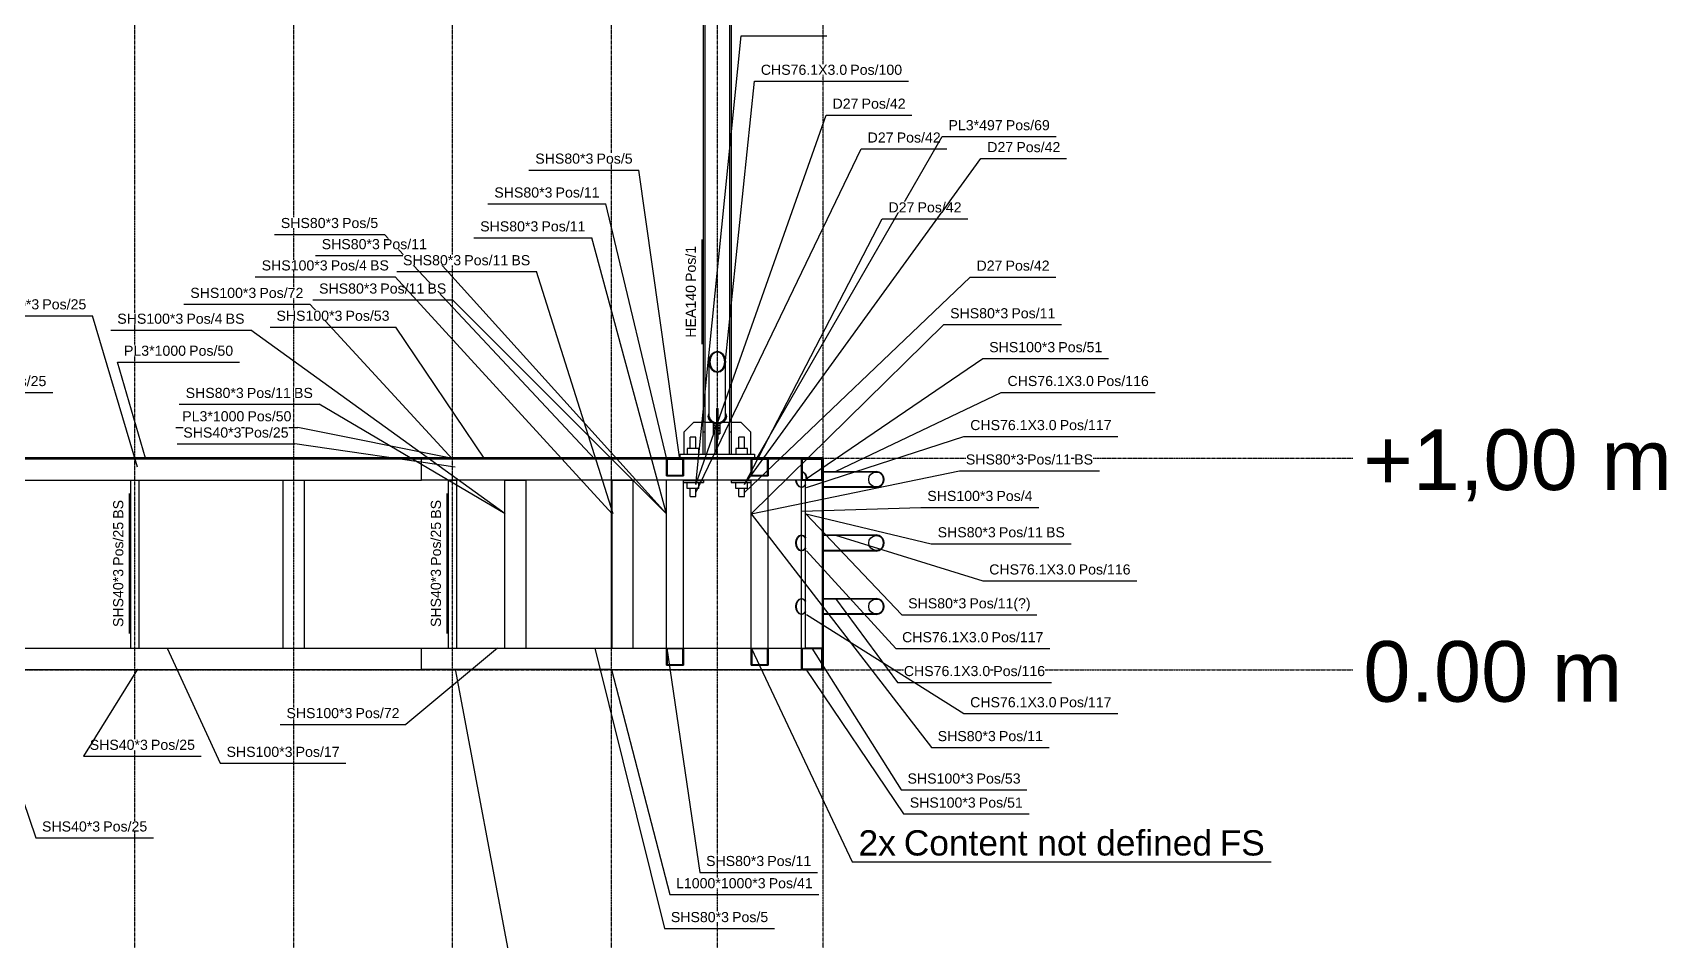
# Model space of a CAD drawing. Header units: millimetres. Extents: x -57554 to 16546, y 2142 to 98430.
# Drawn here: x -45402 to -37689, y 79597 to 83886 of the extents above; entities that cross this region are included whole.
import ezdxf

# ---------------------------------------------------------------- set-up
doc = ezdxf.new("R2010")
doc.units = ezdxf.units.MM
doc.linetypes.add('DXK_LINE_DOT3', pattern=[5.9187, 2.979, -0.9799, 0.9799, -0.9799])
doc.layers.add('S-Z2-A_TEXTUAL_ANNOTATION', color=7, linetype='Continuous')
doc.styles.add('Arial', font='ARIAL.TTF', dxfattribs={"height": 0.2})

msp = doc.modelspace()

# ---------------------------------------------------------------- linework, layer by layer
at = {"color": 1, "linetype": 'DXK_LINE_DOT3'}
for p, q in [((-44919.5, 75374.6), (-44919.5, 87874.6)), ((-44169.5, 75374.6), (-44169.5, 87874.6)), ((-43419.5, 75374.6), (-43419.5, 87874.6)), ((-42669.5, 75374.6), (-42669.5, 87874.6)), ((-42169.5, 75374.6), (-42169.5, 87874.6)), ((-41669.5, 75374.6), (-41669.5, 87874.6)), ((-52169.5, 81874.6), (-39169.5, 81874.6)), ((-52169.5, 80874.6), (-39169.5, 80874.6))]:
    msp.add_line(p, q, dxfattribs=at)
at = {"color": 2, "linetype": 'Continuous'}
for p, q in [((-42236, 85374.6), (-42236, 82044.6)), ((-42227.5, 82044.6), (-42227.5, 85374.6)), ((-42111.5, 85374.6), (-42111.5, 82044.6)), ((-42103, 82044.6), (-42103, 85374.6)), ((-42207.6, 82330.2), (-42204.7, 82349.5)), ((-42207.6, 82072.5), (-42207.6, 82330.2)), ((-42204.7, 82310.9), (-42207.6, 82330.2)), ((-42204.7, 82349.5), (-42196.4, 82365.9)), ((-42196.4, 82294.5), (-42204.7, 82310.9)), ((-42201.9, 82348), (-42204.6, 82330.2)), ((-42204.6, 82330.2), (-42201.9, 82312.4)), ((-42194.3, 82363.1), (-42201.9, 82348)), ((-42201.9, 82312.4), (-42194.3, 82297.3)), ((-42196.4, 82365.9), (-42184.1, 82376.8)), ((-42182.9, 82373.1), (-42194.3, 82363.1)), ((-42184.1, 82376.8), (-42169.5, 82380.7)), ((-42169.5, 82376.7), (-42182.9, 82373.1)), ((-42169.5, 82380.7), (-42155, 82376.8)), ((-42156.1, 82373.1), (-42169.5, 82376.7)), ((-42144.7, 82363.1), (-42156.1, 82373.1)), ((-42155, 82376.8), (-42142.6, 82365.9)), ((-42137.1, 82348), (-42144.7, 82363.1)), ((-42144.7, 82297.3), (-42137.1, 82312.4)), ((-42142.6, 82365.9), (-42134.4, 82349.5)), ((-42134.4, 82310.9), (-42142.6, 82294.5)), ((-42134.5, 82330.2), (-42137.1, 82348)), ((-42137.1, 82312.4), (-42134.5, 82330.2)), ((-42134.4, 82349.5), (-42131.5, 82330.2)), ((-42131.5, 82330.2), (-42134.4, 82310.9)), ((-42131.5, 82072.5), (-42131.5, 82330.2)), ((-42184.1, 82283.6), (-42196.4, 82294.5)), ((-42194.3, 82297.3), (-42182.9, 82287.2)), ((-42169.5, 82279.7), (-42184.1, 82283.6)), ((-42182.9, 82287.2), (-42169.5, 82283.7)), ((-42169.5, 82283.7), (-42156.1, 82287.2)), ((-42155, 82283.6), (-42169.5, 82279.7)), ((-42156.1, 82287.2), (-42144.7, 82297.3)), ((-42142.6, 82294.5), (-42155, 82283.6)), ((-42212.6, 82072.5), (-42209.3, 82084.9)), ((-42209.3, 82084.9), (-42207.6, 82086.9)), ((-42173.5, 82109.5), (-42173.5, 82028.1)), ((-42173.5, 82109.5), (-42165.5, 82109.5)), ((-42173.5, 82102.4), (-42165.5, 82102.4)), ((-42165.5, 81965.7), (-42165.5, 82109.5)), ((-42131.5, 82086.9), (-42129.7, 82084.9)), ((-42129.7, 82084.9), (-42126.5, 82072.5)), ((-42326, 81999.6), (-42281, 82044.6)), ((-42326, 81894.6), (-42326, 81999.6)), ((-42281, 82044.6), (-42236.8, 82044.6)), ((-42226.8, 82044.6), (-42236.8, 82044.6)), ((-42236.8, 81894.6), (-42236.8, 82044.6)), ((-42236.8, 81999.6), (-42226.8, 81999.6)), ((-42226.8, 82044.6), (-42194, 82044.6)), ((-42226.8, 81894.6), (-42226.8, 82044.6)), ((-42209.3, 82060.1), (-42212.6, 82072.5)), ((-42212.6, 82070.5), (-42212.6, 82072.5)), ((-42212.6, 82070.5), (-42209.3, 82058.1)), ((-42200, 82049.5), (-42209.3, 82060.1)), ((-42209.3, 82058.1), (-42200, 82047.6)), ((-42207.6, 82072.5), (-42204.7, 82061.5)), ((-42204.7, 82061.5), (-42196.4, 82052.2)), ((-42186, 82042.5), (-42200, 82049.5)), ((-42200, 82047.6), (-42186, 82040.5)), ((-42196.4, 82052.2), (-42184.1, 82046)), ((-42173.5, 82040.6), (-42186, 82042.5)), ((-42186, 82040.5), (-42173.5, 82038.7)), ((-42184.1, 82046), (-42173.5, 82044.4)), ((-42181.5, 82039.9), (-42181.5, 81894.6)), ((-42181.5, 82028.1), (-42173.5, 82028.1)), ((-42173.5, 82028.1), (-42173.5, 81894.6)), ((-42165.5, 82044.4), (-42155, 82046)), ((-42153, 82042.5), (-42165.5, 82040.6)), ((-42165.5, 82038.7), (-42153, 82040.5)), ((-42155, 82046), (-42142.6, 82052.2)), ((-42139.1, 82049.5), (-42153, 82042.5)), ((-42153, 82040.5), (-42139.1, 82047.6)), ((-42145.1, 82044.6), (-42112.3, 82044.6)), ((-42142.6, 82052.2), (-42134.4, 82061.5)), ((-42129.7, 82060.1), (-42139.1, 82049.5)), ((-42139.1, 82047.6), (-42129.7, 82058.1)), ((-42134.4, 82061.5), (-42131.5, 82072.5)), ((-42126.5, 82072.5), (-42129.7, 82060.1)), ((-42129.7, 82058.1), (-42126.5, 82070.5)), ((-42126.5, 82070.5), (-42126.5, 82072.5)), ((-42102.3, 82044.6), (-42112.3, 82044.6)), ((-42112.3, 81894.6), (-42112.3, 82044.6)), ((-42112.3, 81999.6), (-42102.3, 81999.6)), ((-42102.3, 82044.6), (-42058, 82044.6)), ((-42102.3, 81894.6), (-42102.3, 82044.6)), ((-42058, 82044.6), (-42013, 81999.6)), ((-42013, 81999.6), (-42013, 81894.6)), ((-42257.5, 81921.6), (-42311.5, 81921.6)), ((-42311.5, 81921.6), (-42311.5, 81894.6)), ((-42271.5, 81974.6), (-42297.5, 81974.6)), ((-42297.5, 81921.6), (-42297.5, 81974.6)), ((-42271.5, 81921.6), (-42271.5, 81974.6)), ((-42257.5, 81894.6), (-42257.5, 81921.6)), ((-42173.5, 81965.7), (-42165.5, 81965.7)), ((-42027.5, 81921.6), (-42081.5, 81921.6)), ((-42081.5, 81921.6), (-42081.5, 81894.6)), ((-42041.5, 81974.6), (-42067.5, 81974.6)), ((-42067.5, 81921.6), (-42067.5, 81974.6)), ((-42041.5, 81921.6), (-42041.5, 81974.6)), ((-42027.5, 81894.6), (-42027.5, 81921.6)), ((-48929.5, 81871.6), (-43566.5, 81871.6)), ((-45169.5, 81876.1), (-46669.5, 81876.1)), ((-45169.5, 81873.1), (-46669.5, 81873.1)), ((-45169.5, 81876.1), (-45169.5, 81873.1)), ((-43669.5, 81876.1), (-45169.5, 81876.1)), ((-45169.5, 81876.1), (-45169.5, 81873.1)), ((-43669.5, 81873.1), (-45169.5, 81873.1)), ((-43669.5, 81876.1), (-43669.5, 81873.1)), ((-42169.5, 81876.1), (-43669.5, 81876.1)), ((-43669.5, 81876.1), (-43669.5, 81873.1)), ((-42169.5, 81873.1), (-43669.5, 81873.1)), ((-43566.5, 81771.6), (-43566.5, 81871.6)), ((-43566.5, 81871.6), (-42409.5, 81871.6)), ((-43566.5, 81771.6), (-43566.5, 81871.6)), ((-42669.5, 81871.6), (-42669.5, 81873.1)), ((-42409.5, 81791.6), (-42409.5, 81871.6)), ((-42409.5, 81871.6), (-42329.5, 81871.6)), ((-42332.5, 81868.6), (-42406.5, 81868.6)), ((-42406.5, 81868.6), (-42406.5, 81794.6)), ((-42344.5, 81876.1), (-42344.5, 81894.6)), ((-42344.5, 81894.6), (-41994.5, 81894.6)), ((-42332.5, 81794.6), (-42332.5, 81868.6)), ((-42329.5, 81871.6), (-42329.5, 81791.6)), ((-42329.5, 81871.6), (-42009.5, 81871.6)), ((-42297.5, 81871.6), (-42297.5, 81873.1)), ((-42271.5, 81871.6), (-42271.5, 81873.1)), ((-42169.5, 81876.1), (-42169.5, 81873.1)), ((-41672.5, 81876.1), (-42169.5, 81876.1)), ((-42169.5, 81876.1), (-42169.5, 81873.1)), ((-41672.5, 81873.1), (-42169.5, 81873.1)), ((-42067.5, 81871.6), (-42067.5, 81873.1)), ((-42041.5, 81871.6), (-42041.5, 81873.1)), ((-42009.5, 81791.6), (-42009.5, 81871.6)), ((-42009.5, 81871.6), (-41929.5, 81871.6)), ((-41932.5, 81868.6), (-42006.5, 81868.6)), ((-42006.5, 81868.6), (-42006.5, 81794.6)), ((-41994.5, 81894.6), (-41994.5, 81876.1)), ((-41932.5, 81794.6), (-41932.5, 81868.6)), ((-41929.5, 81871.6), (-41929.5, 81791.6)), ((-41929.5, 81871.6), (-41772.5, 81871.6)), ((-41772.5, 81771.6), (-41772.5, 81871.6)), ((-41772.5, 81771.6), (-41772.5, 81871.6)), ((-41772.5, 81871.6), (-41672.5, 81871.6)), ((-41675.5, 81868.6), (-41769.5, 81868.6)), ((-41769.5, 81868.6), (-41769.5, 81774.6)), ((-41675.5, 81774.6), (-41675.5, 81868.6)), ((-41672.5, 81876.1), (-41672.5, 81873.1)), ((-41672.5, 80877.6), (-41672.5, 81874.6)), ((-41672.5, 81874.6), (-41669.5, 81874.6)), ((-41669.5, 81874.6), (-41669.5, 80874.6)), ((-49566.5, 81771.6), (-43566.5, 81771.6)), ((-44939.5, 80977.6), (-44939.5, 81771.6)), ((-44939.5, 81771.6), (-44899.5, 81771.6)), ((-44899.5, 80977.6), (-44899.5, 81771.6)), ((-44219.5, 80977.6), (-44219.5, 81771.6)), ((-44219.5, 81771.6), (-44119.5, 81771.6)), ((-44119.5, 80977.6), (-44119.5, 81771.6)), ((-41772.5, 81771.6), (-43566.5, 81771.6)), ((-43439.5, 80977.6), (-43439.5, 81771.6)), ((-43439.5, 81771.6), (-43399.5, 81771.6)), ((-43399.5, 80977.6), (-43399.5, 81771.6)), ((-43172.5, 80977.6), (-43172.5, 81771.6)), ((-43172.5, 81771.6), (-43072.5, 81771.6)), ((-43072.5, 80977.6), (-43072.5, 81771.6)), ((-42669.5, 80977.6), (-42669.5, 81771.6)), ((-42666.5, 80977.6), (-42666.5, 81771.6)), ((-42666.5, 81771.6), (-42566.5, 81771.6)), ((-42566.5, 80977.6), (-42566.5, 81771.6)), ((-42409.5, 81791.6), (-42329.5, 81791.6)), ((-42409.5, 80977.6), (-42409.5, 81771.6)), ((-42406.5, 81794.6), (-42332.5, 81794.6)), ((-42329.5, 80977.6), (-42329.5, 81771.6)), ((-42329.5, 81769.6), (-42234.5, 81769.6)), ((-42298, 81769.6), (-42298, 81771.6)), ((-42271, 81769.6), (-42271, 81771.6)), ((-42234.5, 81769.6), (-42234.5, 81759.6)), ((-42104.5, 81769.6), (-42104.5, 81759.6)), ((-42104.5, 81769.6), (-42009.5, 81769.6)), ((-42068, 81769.6), (-42068, 81771.6)), ((-42041, 81769.6), (-42041, 81771.6)), ((-42009.5, 81791.6), (-41929.5, 81791.6)), ((-42009.5, 80977.6), (-42009.5, 81771.6)), ((-42006.5, 81794.6), (-41932.5, 81794.6)), ((-41929.5, 80977.6), (-41929.5, 81771.6)), ((-41797.3, 81760), (-41798.9, 81771.6)), ((-41796.8, 81771.6), (-41795.3, 81761.1)), ((-41772.5, 80977.6), (-41772.5, 81771.6)), ((-41772.5, 81771.6), (-41672.5, 81771.6)), ((-41769.5, 81811.8), (-41762.3, 81809.7)), ((-41763.1, 81806.9), (-41769.5, 81808.8)), ((-41769.5, 81774.6), (-41675.5, 81774.6)), ((-41755.1, 81799.3), (-41763.1, 81806.9)), ((-41762.3, 81809.7), (-41753.6, 81801.5)), ((-41749.7, 81788), (-41755.1, 81799.3)), ((-41753.6, 81801.5), (-41747.8, 81789.1)), ((-41752.5, 80977.6), (-41752.5, 81771.6)), ((-41752.5, 81771.6), (-41672.5, 81771.6)), ((-41747.8, 81774.6), (-41749.7, 81788)), ((-41747.8, 81789.1), (-41745.7, 81774.6)), ((-41669.5, 81809.6), (-41669.5, 81812.6)), ((-41669.5, 81812.6), (-41419.5, 81812.6)), ((-41419.5, 81809.6), (-41669.5, 81809.6)), ((-41454.6, 81774.6), (-41451.9, 81788)), ((-41451.9, 81761.1), (-41454.6, 81774.6)), ((-41451.9, 81788), (-41444.3, 81799.3)), ((-41444.3, 81799.3), (-41432.9, 81806.9)), ((-41432.9, 81806.9), (-41419.5, 81809.6)), ((-41405, 81809.7), (-41419.5, 81812.6)), ((-41419.5, 81809.6), (-41406.1, 81806.9)), ((-42329.5, 81759.6), (-42234.5, 81759.6)), ((-42311.5, 81732.6), (-42311.5, 81759.6)), ((-42257.5, 81732.6), (-42311.5, 81732.6)), ((-42298, 81694.6), (-42298, 81732.6)), ((-42298, 81694.6), (-42271, 81694.6)), ((-42271, 81694.6), (-42271, 81732.6)), ((-42257.5, 81732.6), (-42257.5, 81759.6)), ((-42104.5, 81759.6), (-42009.5, 81759.6)), ((-42081.5, 81732.6), (-42081.5, 81759.6)), ((-42027.5, 81732.6), (-42081.5, 81732.6)), ((-42068, 81694.6), (-42068, 81732.6)), ((-42068, 81694.6), (-42041, 81694.6)), ((-42041, 81694.6), (-42041, 81732.6)), ((-42027.5, 81732.6), (-42027.5, 81759.6)), ((-41791.5, 81747.6), (-41797.3, 81760)), ((-41795.3, 81761.1), (-41790, 81749.8)), ((-41782.8, 81739.4), (-41791.5, 81747.6)), ((-41790, 81749.8), (-41782, 81742.2)), ((-41772.5, 81736.5), (-41782.8, 81739.4)), ((-41782, 81742.2), (-41772.5, 81739.5)), ((-41769.5, 81740.3), (-41763.1, 81742.2)), ((-41762.3, 81739.4), (-41769.5, 81737.3)), ((-41763.1, 81742.2), (-41755.1, 81749.8)), ((-41753.6, 81747.6), (-41762.3, 81739.4)), ((-41755.1, 81749.8), (-41752.5, 81755.2)), ((-41752.5, 81749.9), (-41753.6, 81747.6)), ((-41419.5, 81739.5), (-41669.5, 81739.5)), ((-41669.5, 81736.5), (-41669.5, 81739.5)), ((-41419.5, 81736.5), (-41669.5, 81736.5)), ((-41444.3, 81749.8), (-41451.9, 81761.1)), ((-41432.9, 81742.2), (-41444.3, 81749.8)), ((-41419.5, 81739.5), (-41432.9, 81742.2)), ((-41406.1, 81742.2), (-41419.5, 81739.5)), ((-41419.5, 81736.5), (-41405, 81739.4)), ((-41799.3, 81474.6), (-41797.3, 81489.1)), ((-41797.3, 81460), (-41799.3, 81474.6)), ((-41797.3, 81489.1), (-41791.5, 81501.5)), ((-41791.5, 81447.6), (-41797.3, 81460)), ((-41795.3, 81488), (-41797.2, 81474.6)), ((-41797.2, 81474.6), (-41795.3, 81461.1)), ((-41790, 81499.3), (-41795.3, 81488)), ((-41795.3, 81461.1), (-41790, 81449.8)), ((-41791.5, 81501.5), (-41782.8, 81509.7)), ((-41782, 81506.9), (-41790, 81499.3)), ((-41782.8, 81509.7), (-41772.5, 81512.6)), ((-41772.5, 81509.6), (-41782, 81506.9)), ((-41769.5, 81511.8), (-41762.3, 81509.7)), ((-41763.1, 81506.9), (-41769.5, 81508.8)), ((-41755.1, 81499.3), (-41763.1, 81506.9)), ((-41762.3, 81509.7), (-41753.6, 81501.5)), ((-41752.5, 81493.9), (-41755.1, 81499.3)), ((-41753.6, 81501.5), (-41752.5, 81499.2)), ((-41669.5, 81509.6), (-41669.5, 81512.6)), ((-41669.5, 81512.6), (-41419.5, 81512.6)), ((-41419.5, 81509.6), (-41669.5, 81509.6)), ((-41454.6, 81474.6), (-41451.9, 81488)), ((-41451.9, 81461.1), (-41454.6, 81474.6)), ((-41451.9, 81488), (-41444.3, 81499.3)), ((-41444.3, 81449.8), (-41451.9, 81461.1)), ((-41444.3, 81499.3), (-41432.9, 81506.9)), ((-41432.9, 81506.9), (-41419.5, 81509.6)), ((-41405, 81509.7), (-41419.5, 81512.6)), ((-41419.5, 81509.6), (-41406.1, 81506.9)), ((-41782.8, 81439.4), (-41791.5, 81447.6)), ((-41790, 81449.8), (-41782, 81442.2)), ((-41772.5, 81436.5), (-41782.8, 81439.4)), ((-41782, 81442.2), (-41772.5, 81439.5)), ((-41769.5, 81440.3), (-41763.1, 81442.2)), ((-41762.3, 81439.4), (-41769.5, 81437.3)), ((-41763.1, 81442.2), (-41755.1, 81449.8)), ((-41753.6, 81447.6), (-41762.3, 81439.4)), ((-41755.1, 81449.8), (-41752.5, 81455.2)), ((-41752.5, 81449.9), (-41753.6, 81447.6)), ((-41419.5, 81439.5), (-41669.5, 81439.5)), ((-41669.5, 81436.5), (-41669.5, 81439.5)), ((-41419.5, 81436.5), (-41669.5, 81436.5)), ((-41432.9, 81442.2), (-41444.3, 81449.8)), ((-41419.5, 81439.5), (-41432.9, 81442.2)), ((-41406.1, 81442.2), (-41419.5, 81439.5)), ((-41419.5, 81436.5), (-41405, 81439.4)), ((-41799.3, 81174.6), (-41797.3, 81189.1)), ((-41797.3, 81160), (-41799.3, 81174.6)), ((-41797.3, 81189.1), (-41791.5, 81201.5)), ((-41791.5, 81147.6), (-41797.3, 81160)), ((-41795.3, 81188), (-41797.2, 81174.6)), ((-41797.2, 81174.6), (-41795.3, 81161.1)), ((-41790, 81199.3), (-41795.3, 81188)), ((-41795.3, 81161.1), (-41790, 81149.8)), ((-41791.5, 81201.5), (-41782.8, 81209.7)), ((-41782.8, 81139.4), (-41791.5, 81147.6)), ((-41782, 81206.9), (-41790, 81199.3)), ((-41790, 81149.8), (-41782, 81142.2)), ((-41782.8, 81209.7), (-41772.5, 81212.6)), ((-41772.5, 81209.6), (-41782, 81206.9)), ((-41769.5, 81211.8), (-41762.3, 81209.7)), ((-41763.1, 81206.9), (-41769.5, 81208.8)), ((-41755.1, 81199.3), (-41763.1, 81206.9)), ((-41763.1, 81142.2), (-41755.1, 81149.8)), ((-41762.3, 81209.7), (-41753.6, 81201.5)), ((-41753.6, 81147.6), (-41762.3, 81139.4)), ((-41752.5, 81193.9), (-41755.1, 81199.3)), ((-41755.1, 81149.8), (-41752.5, 81155.2)), ((-41753.6, 81201.5), (-41752.5, 81199.2)), ((-41752.5, 81149.9), (-41753.6, 81147.6)), ((-41669.5, 81209.6), (-41669.5, 81212.6)), ((-41669.5, 81212.6), (-41419.5, 81212.6)), ((-41419.5, 81209.6), (-41669.5, 81209.6)), ((-41454.6, 81174.6), (-41451.9, 81188)), ((-41451.9, 81161.1), (-41454.6, 81174.6)), ((-41451.9, 81188), (-41444.3, 81199.3)), ((-41444.3, 81149.8), (-41451.9, 81161.1)), ((-41444.3, 81199.3), (-41432.9, 81206.9)), ((-41432.9, 81142.2), (-41444.3, 81149.8)), ((-41432.9, 81206.9), (-41419.5, 81209.6)), ((-41405, 81209.7), (-41419.5, 81212.6)), ((-41419.5, 81209.6), (-41406.1, 81206.9)), ((-41772.5, 81136.5), (-41782.8, 81139.4)), ((-41782, 81142.2), (-41772.5, 81139.5)), ((-41769.5, 81140.3), (-41763.1, 81142.2)), ((-41762.3, 81139.4), (-41769.5, 81137.3)), ((-41419.5, 81139.5), (-41669.5, 81139.5)), ((-41669.5, 81136.5), (-41669.5, 81139.5)), ((-41419.5, 81136.5), (-41669.5, 81136.5)), ((-41419.5, 81139.5), (-41432.9, 81142.2)), ((-41406.1, 81142.2), (-41419.5, 81139.5)), ((-41419.5, 81136.5), (-41405, 81139.4)), ((-48929.5, 80977.6), (-43566.5, 80977.6)), ((-44939.5, 80977.6), (-44899.5, 80977.6)), ((-44219.5, 80977.6), (-44119.5, 80977.6)), ((-43566.5, 80877.6), (-43566.5, 80977.6)), ((-43566.5, 80977.6), (-42409.5, 80977.6)), ((-43566.5, 80877.6), (-43566.5, 80977.6)), ((-43439.5, 80977.6), (-43399.5, 80977.6)), ((-43172.5, 80977.6), (-43072.5, 80977.6)), ((-42666.5, 80977.6), (-42566.5, 80977.6)), ((-42409.5, 80897.6), (-42409.5, 80977.6)), ((-42409.5, 80977.6), (-42329.5, 80977.6)), ((-42332.5, 80974.6), (-42406.5, 80974.6)), ((-42406.5, 80974.6), (-42406.5, 80900.6)), ((-42332.5, 80900.6), (-42332.5, 80974.6)), ((-42329.5, 80977.6), (-42329.5, 80897.6)), ((-42329.5, 80977.6), (-42009.5, 80977.6)), ((-42009.5, 80897.6), (-42009.5, 80977.6)), ((-42009.5, 80977.6), (-41929.5, 80977.6)), ((-41932.5, 80974.6), (-42006.5, 80974.6)), ((-42006.5, 80974.6), (-42006.5, 80900.6)), ((-41932.5, 80900.6), (-41932.5, 80974.6)), ((-41929.5, 80977.6), (-41929.5, 80897.6)), ((-41929.5, 80977.6), (-41772.5, 80977.6)), ((-41772.5, 80877.6), (-41772.5, 80977.6)), ((-41772.5, 80877.6), (-41772.5, 80977.6)), ((-41772.5, 80977.6), (-41672.5, 80977.6)), ((-41675.5, 80974.6), (-41769.5, 80974.6)), ((-41769.5, 80974.6), (-41769.5, 80880.6)), ((-41672.5, 80977.6), (-41752.5, 80977.6)), ((-41675.5, 80880.6), (-41675.5, 80974.6)), ((-48669.5, 80877.6), (-43566.5, 80877.6)), ((-42669.5, 80877.6), (-43566.5, 80877.6)), ((-42669.5, 80874.6), (-42669.5, 80877.6)), ((-42669.5, 80877.6), (-41672.5, 80877.6)), ((-41669.5, 80874.6), (-42669.5, 80874.6)), ((-42409.5, 80897.6), (-42329.5, 80897.6)), ((-42406.5, 80900.6), (-42332.5, 80900.6)), ((-42009.5, 80897.6), (-41929.5, 80897.6)), ((-42006.5, 80900.6), (-41932.5, 80900.6)), ((-41769.5, 80880.6), (-41675.5, 80880.6))]:
    msp.add_line(p, q, dxfattribs=at)
at = {"color": 6, "linetype": 'Continuous'}
for p, q in [((-42189.5, 82042.3), (-42189.5, 82017.2)), ((-42189.5, 82041.2), (-42187.3, 82041.2)), ((-42189.5, 82031.6), (-42181.5, 82031.6)), ((-42189.5, 82019.6), (-42181.5, 82019.6)), ((-42189.5, 82017.2), (-42181.5, 82017.2)), ((-42189.5, 82014.9), (-42189.5, 81990.9)), ((-42189.5, 82014.9), (-42181.5, 82014.9)), ((-42189.5, 82005.3), (-42181.5, 82005.3)), ((-42165.5, 82031.6), (-42157.5, 82031.6)), ((-42165.5, 82019.6), (-42157.5, 82019.6)), ((-42165.5, 82017.2), (-42157.5, 82017.2)), ((-42165.5, 82014.9), (-42157.5, 82014.9)), ((-42165.5, 82005.3), (-42157.5, 82005.3)), ((-42157.5, 82039.9), (-42157.5, 82017.2)), ((-42157.5, 82014.9), (-42157.5, 81990.9)), ((-42189.5, 81993.3), (-42181.5, 81993.3)), ((-42189.5, 81990.9), (-42181.5, 81990.9)), ((-42165.5, 81993.3), (-42157.5, 81993.3)), ((-42165.5, 81990.9), (-42157.5, 81990.9))]:
    msp.add_line(p, q, dxfattribs=at)
at = {"color": 2, "linetype": 'Continuous'}
for centre, radius in [((-41419.5, 81774.6), 35), ((-41419.5, 81774.6), 38), ((-41419.5, 81474.6), 35), ((-41419.5, 81474.6), 38), ((-41419.5, 81174.6), 35), ((-41419.5, 81174.6), 38)]:
    msp.add_arc(centre, radius, 292.5, 67.5, dxfattribs=at)
at = {"layer": 'S-Z2-A_TEXTUAL_ANNOTATION'}
for p, q in [((-42271.5, 81750.8), (-42057.4, 83870.8)), ((-42057.4, 83870.8), (-41652.7, 83870.8)), ((-43407.8, 80878), (-43085.5, 79168.8))]:
    msp.add_line(p, q, dxfattribs=at)

# ---------------------------------------------------------------- texts
at = {"color": 5, "linetype": 'Continuous', "style": 'Arial'}
for s, p in [('+1,00 m', (-39119.5, 81724.6)), ('0.00 m', (-39119.5, 80724.6))]:
    msp.add_text(s, height=286.52, dxfattribs=at).set_placement(p)

# ---------------------------------------------------------------- wipeouts: each hides what was drawn before it
for points in [[(-41503.2, 83526.3), (-41503.2, 83576.3), (-41625.5, 83576.3), (-41625.5, 83526.3)], [(-41337.5, 83366.3), (-41337.5, 83416.3), (-41459.8, 83416.3), (-41459.8, 83366.3)], [(-42755, 83266.6), (-42755, 83316.6), (-43029.1, 83316.6), (-43029.1, 83266.6)], [(-42948.3, 83106.6), (-42948.3, 83156.6), (-43222.4, 83156.6), (-43222.4, 83106.6)], [(-45371.7, 82578.2), (-45371.7, 82628.2), (-45645.8, 82628.2), (-45645.8, 82578.2)], [(-44346.8, 82632.2), (-44346.8, 82682.2), (-44658, 82682.2), (-44658, 82632.2)], [(-40574.5, 82376), (-40574.5, 82426), (-40885.7, 82426), (-40885.7, 82376)], [(-45337.8, 82215.6), (-45337.8, 82265.6), (-45545.3, 82265.6), (-45545.3, 82215.6)], [(-40391.9, 82216), (-40391.9, 82266), (-40799.4, 82266), (-40799.4, 82216)], [(-44403.2, 82049.4), (-44403.2, 82099.4), (-44696, 82099.4), (-44696, 82049.4)], [(-40478.2, 81325.7), (-40478.2, 81375.7), (-40885.7, 81375.7), (-40885.7, 81325.7)], [(-40994.3, 81165.7), (-40994.3, 81215.7), (-41268.4, 81215.7), (-41268.4, 81165.7)], [(-40568.2, 80698.4), (-40568.2, 80748.4), (-40975.7, 80748.4), (-40975.7, 80698.4)], [(-40854.9, 80538.4), (-40854.9, 80588.4), (-41129, 80588.4), (-41129, 80538.4)], [(-40960.3, 80338), (-40960.3, 80388), (-41271.5, 80388), (-41271.5, 80338)], [(-45084, 80111.5), (-45084, 80161.5), (-45358.1, 80161.5), (-45358.1, 80111.5)], [(-41326.7, 79998.1), (-41326.7, 80123.1), (-41502.8, 80123.1), (-41502.8, 79998.1)]]:
    msp.add_wipeout(points).dxf.layer = 'S-Z2-A_TEXTUAL_ANNOTATION'

# ---------------------------------------------------------------- next in the draw order: linework, layer by layer
at = {"layer": 'S-Z2-A_TEXTUAL_ANNOTATION'}
for p, q in [((-42271.5, 81713.8), (-41489.8, 83336.3)), ((-45864.4, 82185.6), (-45307.8, 82185.6)), ((-41752, 81612.5), (-41298.4, 81135.7)), ((-41611.2, 81512.1), (-40915.7, 81295.7)), ((-42007.8, 80975.8), (-41532.8, 79968.1)), ((-41722.8, 80977.1), (-41301.5, 80308)), ((-45657.8, 80878), (-45388.1, 80081.5))]:
    msp.add_line(p, q, dxfattribs=at)

# ---------------------------------------------------------------- next in the draw order: texts
at = {"layer": 'S-Z2-A_TEXTUAL_ANNOTATION', "style": 'Arial'}
for s, height, p in [('Pos/25', 47.75, (-45545.3, 82215.6)), ('2x', 119.38, (-41502.8, 79998.1))]:
    msp.add_text(s, height=height, dxfattribs=at).set_placement(p)

# ---------------------------------------------------------------- next in the draw order: wipeouts: each hides what was drawn before it
for points in [[(-41556.8, 83686.3), (-41556.8, 83736.3), (-41964.3, 83736.3), (-41964.3, 83686.3)], [(-41280.7, 83526.3), (-41280.7, 83576.3), (-41488.2, 83576.3), (-41488.2, 83526.3)], [(-41115.1, 83366.3), (-41115.1, 83416.3), (-41322.5, 83416.3), (-41322.5, 83366.3)], [(-42569.6, 83266.6), (-42569.6, 83316.6), (-42740, 83316.6), (-42740, 83266.6)], [(-42725.8, 83106.6), (-42725.8, 83156.6), (-42933.3, 83156.6), (-42933.3, 83106.6)], [(-43956.4, 82962.4), (-43956.4, 83012.4), (-44230.6, 83012.4), (-44230.6, 82962.4)], [(-45149.2, 82578.2), (-45149.2, 82628.2), (-45356.7, 82628.2), (-45356.7, 82578.2)], [(-44124.3, 82632.2), (-44124.3, 82682.2), (-44331.8, 82682.2), (-44331.8, 82632.2)], [(-44678.4, 82359), (-44678.4, 82409), (-44971.1, 82409), (-44971.1, 82359)], [(-40352.1, 82376), (-40352.1, 82426), (-40559.5, 82426), (-40559.5, 82376)], [(-40132.4, 82216), (-40132.4, 82266), (-40376.9, 82266), (-40376.9, 82216)], [(-44180.8, 82049.4), (-44180.8, 82099.4), (-44388.2, 82099.4), (-44388.2, 82049.4)], [(-40721.9, 81845.4), (-40721.9, 81895.4), (-40996, 81895.4), (-40996, 81845.4)], [(-44974.5, 81351.7), (-45024.5, 81351.7), (-45024.5, 81077.6), (-44974.5, 81077.6)], [(-43474.5, 81351.7), (-43524.5, 81351.7), (-43524.5, 81077.6), (-43474.5, 81077.6)], [(-40218.7, 81325.7), (-40218.7, 81375.7), (-40463.2, 81375.7), (-40463.2, 81325.7)], [(-40690.3, 81165.7), (-40690.3, 81215.7), (-40979.3, 81215.7), (-40979.3, 81165.7)], [(-43892.9, 80647.1), (-43892.9, 80697.1), (-44204.1, 80697.1), (-44204.1, 80647.1)], [(-40308.7, 80698.4), (-40308.7, 80748.4), (-40553.2, 80748.4), (-40553.2, 80698.4)], [(-44858.7, 80497.3), (-44858.7, 80547.3), (-45132.8, 80547.3), (-45132.8, 80497.3)], [(-40632.4, 80538.4), (-40632.4, 80588.4), (-40839.9, 80588.4), (-40839.9, 80538.4)], [(-44175.6, 80464.1), (-44175.6, 80514.1), (-44486.8, 80514.1), (-44486.8, 80464.1)], [(-40737.8, 80338), (-40737.8, 80388), (-40945.3, 80388), (-40945.3, 80338)], [(-44861.5, 80111.5), (-44861.5, 80161.5), (-45069, 80161.5), (-45069, 80111.5)], [(-39835.1, 79998.1), (-39835.1, 80123.1), (-41289.2, 80123.1), (-41289.2, 79998.1)], [(-42114.9, 79683.4), (-42114.9, 79733.4), (-42389, 79733.4), (-42389, 79683.4)]]:
    msp.add_wipeout(points).dxf.layer = 'S-Z2-A_TEXTUAL_ANNOTATION'

# ---------------------------------------------------------------- next in the draw order: linework, layer by layer
at = {"layer": 'S-Z2-A_TEXTUAL_ANNOTATION'}
for p, q in [((-42132.6, 82321.1), (-41994.3, 83656.3)), ((-41655.5, 83496.3), (-41250.7, 83496.3)), ((-41489.8, 83336.3), (-41085.1, 83336.3)), ((-43059.1, 83236.6), (-42539.6, 83236.6)), ((-43252.4, 83076.6), (-42695.8, 83076.6)), ((-42407.4, 81871.1), (-42695.8, 83076.6)), ((-45675.8, 82548.2), (-45119.2, 82548.2)), ((-44907.8, 81832), (-45119.2, 82548.2)), ((-44688, 82602.2), (-44094.3, 82602.2)), ((-43419.3, 81871.1), (-44094.3, 82602.2)), ((-44869.2, 81875.2), (-45001.1, 82329)), ((-41760.1, 81772), (-40915.7, 82346)), ((-40915.7, 82346), (-40322.1, 82346)), ((-41611.2, 81812.1), (-40829.4, 82186)), ((-40829.4, 82186), (-40102.4, 82186)), ((-44726, 82019.4), (-44150.8, 82019.4)), ((-43419.3, 81873.9), (-44150.8, 82019.4)), ((-42009, 81612.5), (-41026, 81815.4)), ((-40915.7, 81295.7), (-40188.7, 81295.7)), ((-41298.4, 81135.7), (-40660.3, 81135.7)), ((-44766.8, 80977.1), (-44516.8, 80434.1)), ((-42748, 80977.1), (-42419, 79653.4)), ((-44907.8, 80878), (-45162.8, 80467.3)), ((-41005.7, 80668.4), (-40278.7, 80668.4)), ((-41159, 80508.4), (-40602.4, 80508.4)), ((-41301.5, 80308), (-40707.8, 80308)), ((-45388.1, 80081.5), (-44831.5, 80081.5))]:
    msp.add_line(p, q, dxfattribs=at)

# ---------------------------------------------------------------- next in the draw order: texts
at = {"layer": 'S-Z2-A_TEXTUAL_ANNOTATION', "style": 'Arial'}
for s, height, p in [('D27', 47.75, (-41625.5, 83526.3)), ('Pos/42', 47.75, (-41488.2, 83526.3)), ('D27', 47.75, (-41459.8, 83366.3)), ('Pos/42', 47.75, (-41322.5, 83366.3)), ('SHS80*3', 47.75, (-43029.1, 83266.6)), ('Pos/5', 47.75, (-42740, 83266.6)), ('SHS80*3', 47.75, (-43222.4, 83106.6)), ('Pos/11', 47.75, (-42933.3, 83106.6)), ('SHS40*3', 47.75, (-45645.8, 82578.2)), ('Pos/25', 47.75, (-45356.7, 82578.2)), ('SHS100*3', 47.75, (-44658, 82632.2)), ('Pos/72', 47.75, (-44331.8, 82632.2)), ('SHS100*3', 47.75, (-40885.7, 82376)), ('Pos/51', 47.75, (-40559.5, 82376)), ('CHS76.1X3.0', 47.754, (-40799.4, 82216)), ('Pos/116', 47.75, (-40376.9, 82216)), ('PL3*1000', 47.75, (-44696, 82049.4)), ('Pos/50', 47.75, (-44388.2, 82049.4)), ('CHS76.1X3.0', 47.754, (-40885.7, 81325.7)), ('Pos/116', 47.75, (-40463.2, 81325.7)), ('SHS80*3', 47.75, (-41268.4, 81165.7)), ('Pos/11', 47.75, (-40979.3, 81165.7)), ('(?)', 47.75, (-40771.8, 81165.7)), ('CHS76.1X3.0', 47.754, (-40975.7, 80698.4)), ('Pos/117', 47.75, (-40553.2, 80698.4)), ('SHS80*3', 47.75, (-41129, 80538.4)), ('Pos/11', 47.75, (-40839.9, 80538.4)), ('SHS100*3', 47.75, (-41271.5, 80338)), ('Pos/53', 47.75, (-40945.3, 80338)), ('SHS40*3', 47.75, (-45358.1, 80111.5)), ('Pos/25', 47.75, (-45069, 80111.5)), ('Content not defined', 119.385, (-41289.2, 79998.1))]:
    msp.add_text(s, height=height, dxfattribs=at).set_placement(p)

# ---------------------------------------------------------------- next in the draw order: wipeouts: each hides what was drawn before it
for points in [[(-41297.3, 83686.3), (-41297.3, 83736.3), (-41541.8, 83736.3), (-41541.8, 83686.3)], [(-40822.3, 83424.5), (-40822.3, 83474.5), (-41078, 83474.5), (-41078, 83424.5)], [(-43771, 82962.4), (-43771, 83012.4), (-43941.4, 83012.4), (-43941.4, 82962.4)], [(-42271, 82692.7), (-42321, 82692.7), (-42321, 82444.6), (-42271, 82444.6)], [(-44455.9, 82359), (-44455.9, 82409), (-44663.4, 82409), (-44663.4, 82359)], [(-40499.4, 81845.4), (-40499.4, 81895.4), (-40706.9, 81895.4), (-40706.9, 81845.4)], [(-44974.5, 81574.1), (-45024.5, 81574.1), (-45024.5, 81366.7), (-44974.5, 81366.7)], [(-40854.9, 81501.3), (-40854.9, 81551.3), (-41129.1, 81551.3), (-41129.1, 81501.3)], [(-40881.6, 80845.7), (-40881.6, 80895.7), (-41289, 80895.7), (-41289, 80845.7)], [(-43670.4, 80647.1), (-43670.4, 80697.1), (-43877.9, 80697.1), (-43877.9, 80647.1)], [(-43953.2, 80464.1), (-43953.2, 80514.1), (-44160.6, 80514.1), (-44160.6, 80464.1)], [(-39584.8, 79998.1), (-39584.8, 80123.1), (-39797.6, 80123.1), (-39797.6, 79998.1)], [(-41948.6, 79948.4), (-41948.6, 79998.4), (-42222.7, 79998.4), (-42222.7, 79948.4)], [(-41929.5, 79683.4), (-41929.5, 79733.4), (-42099.9, 79733.4), (-42099.9, 79683.4)]]:
    msp.add_wipeout(points).dxf.layer = 'S-Z2-A_TEXTUAL_ANNOTATION'

# ---------------------------------------------------------------- next in the draw order: linework, layer by layer
at = {"layer": 'S-Z2-A_TEXTUAL_ANNOTATION'}
for p, q in [((-41994.3, 83656.3), (-41267.3, 83656.3)), ((-41982.6, 81874.8), (-41108, 83394.5)), ((-44260.6, 82932.4), (-43741, 82932.4)), ((-45001.1, 82329), (-44425.9, 82329)), ((-42009, 81612.5), (-41159, 80508.4)), ((-41752, 81612.5), (-41159.1, 81471.3)), ((-41611.2, 81212.1), (-41319, 80815.7)), ((-43207.4, 80977.1), (-43640.4, 80617.1)), ((-42407.4, 80977.1), (-42252.7, 79918.4)), ((-44234.1, 80617.1), (-43640.4, 80617.1)), ((-44516.8, 80434.1), (-43923.2, 80434.1)), ((-41532.8, 79968.1), (-39554.8, 79968.1)), ((-42419, 79653.4), (-41899.5, 79653.4))]:
    msp.add_line(p, q, dxfattribs=at)

# ---------------------------------------------------------------- next in the draw order: texts
at = {"layer": 'S-Z2-A_TEXTUAL_ANNOTATION', "style": 'Arial'}
for s, height, p in [('CHS76.1X3.0', 47.754, (-41964.3, 83686.3)), ('Pos/100', 47.75, (-41541.8, 83686.3)), ('SHS80*3', 47.75, (-44230.6, 82962.4)), ('Pos/5', 47.75, (-43941.4, 82962.4)), ('PL3*1000', 47.75, (-44971.1, 82359)), ('Pos/50', 47.75, (-44663.4, 82359)), ('SHS80*3', 47.75, (-40996, 81845.4)), ('SHS100*3', 47.75, (-44204.1, 80647.1)), ('Pos/72', 47.75, (-43877.9, 80647.1)), ('SHS100*3', 47.75, (-44486.8, 80464.1)), ('Pos/17', 47.75, (-44160.6, 80464.1)), ('FS', 119.38, (-39797.6, 79998.1)), ('SHS80*3', 47.75, (-42389, 79683.4)), ('Pos/5', 47.75, (-42099.9, 79683.4))]:
    msp.add_text(s, height=height, dxfattribs=at).set_placement(p)
msp.add_text('SHS40*3', height=47.75, rotation=90.00021, dxfattribs=at).set_placement((-44974.5, 81077.6))

# ---------------------------------------------------------------- next in the draw order: wipeouts: each hides what was drawn before it
for points in [[(-40599.8, 83424.5), (-40599.8, 83474.5), (-40807.3, 83474.5), (-40807.3, 83424.5)], [(-42271, 82878.2), (-42321, 82878.2), (-42321, 82707.7), (-42271, 82707.7)], [(-44691.5, 82510.3), (-44691.5, 82560.3), (-45002.7, 82560.3), (-45002.7, 82510.3)], [(-43940, 82524.2), (-43940, 82574.2), (-44251.2, 82574.2), (-44251.2, 82524.2)], [(-44416.6, 81972.5), (-44416.6, 82022.5), (-44690.8, 82022.5), (-44690.8, 81972.5)], [(-40395.6, 81845.4), (-40395.6, 81895.4), (-40484.4, 81895.4), (-40484.4, 81845.4)], [(-44974.5, 81678), (-45024.5, 81678), (-45024.5, 81589.1), (-44974.5, 81589.1)], [(-40632.5, 81501.3), (-40632.5, 81551.3), (-40839.9, 81551.3), (-40839.9, 81501.3)], [(-40622, 80845.7), (-40622, 80895.7), (-40866.6, 80895.7), (-40866.6, 80845.7)], [(-44636.2, 80497.3), (-44636.2, 80547.3), (-44843.7, 80547.3), (-44843.7, 80497.3)], [(-40949.8, 80224.4), (-40949.8, 80274.4), (-41260.9, 80274.4), (-41260.9, 80224.4)], [(-41726.1, 79948.4), (-41726.1, 79998.4), (-41933.6, 79998.4), (-41933.6, 79948.4)]]:
    msp.add_wipeout(points).dxf.layer = 'S-Z2-A_TEXTUAL_ANNOTATION'

# ---------------------------------------------------------------- next in the draw order: linework, layer by layer
at = {"layer": 'S-Z2-A_TEXTUAL_ANNOTATION'}
for p, q in [((-42271.5, 81750.8), (-41655.5, 83496.3)), ((-41108, 83394.5), (-40569.8, 83394.5)), ((-42345.8, 81871.1), (-42539.6, 83236.6)), ((-42241, 82414.6), (-42241, 82908.2)), ((-41026, 81815.4), (-40365.6, 81815.4)), ((-44944.5, 81047.6), (-44944.5, 81708)), ((-41752.2, 80878), (-41290.9, 80194.4)), ((-41319, 80815.7), (-40592, 80815.7)), ((-45162.8, 80467.3), (-44606.2, 80467.3)), ((-42252.7, 79918.4), (-41696.1, 79918.4))]:
    msp.add_line(p, q, dxfattribs=at)

# ---------------------------------------------------------------- next in the draw order: texts
at = {"layer": 'S-Z2-A_TEXTUAL_ANNOTATION', "style": 'Arial'}
for s, height, p in [('PL3*497', 47.75, (-41078, 83424.5)), ('Pos/69', 47.75, (-40807.3, 83424.5)), ('Pos/11', 47.75, (-40706.9, 81845.4)), ('BS', 47.75, (-40484.4, 81845.4)), ('SHS80*3', 47.75, (-41129.1, 81501.3)), ('CHS76.1X3.0', 47.754, (-41289, 80845.7)), ('Pos/116', 47.75, (-40866.6, 80845.7)), ('SHS40*3', 47.75, (-45132.8, 80497.3)), ('Pos/25', 47.75, (-44843.7, 80497.3)), ('SHS80*3', 47.75, (-42222.7, 79948.4)), ('Pos/11', 47.75, (-41933.6, 79948.4))]:
    msp.add_text(s, height=height, dxfattribs=at).set_placement(p)
for s, p in [('Pos/1', (-42271, 82707.7)), ('HEA140', (-42271, 82444.6)), ('BS', (-44974.5, 81589.1)), ('Pos/25', (-44974.5, 81366.7))]:
    msp.add_text(s, height=47.75, rotation=90.00021, dxfattribs=at).set_placement(p)

# ---------------------------------------------------------------- next in the draw order: wipeouts: each hides what was drawn before it
for points in [[(-41239.2, 83036.3), (-41239.2, 83086.3), (-41361.5, 83086.3), (-41361.5, 83036.3)], [(-44506.1, 82510.3), (-44506.1, 82560.3), (-44676.5, 82560.3), (-44676.5, 82510.3)], [(-43717.6, 82524.2), (-43717.6, 82574.2), (-43925, 82574.2), (-43925, 82524.2)], [(-40796.2, 82536), (-40796.2, 82586), (-41070.3, 82586), (-41070.3, 82536)], [(-44194.2, 81972.5), (-44194.2, 82022.5), (-44401.6, 82022.5), (-44401.6, 81972.5)], [(-40528.6, 81501.3), (-40528.6, 81551.3), (-40617.5, 81551.3), (-40617.5, 81501.3)], [(-40889.6, 81005.7), (-40889.6, 81055.7), (-41297.1, 81055.7), (-41297.1, 81005.7)], [(-40727.3, 80224.4), (-40727.3, 80274.4), (-40934.8, 80274.4), (-40934.8, 80224.4)]]:
    msp.add_wipeout(points).dxf.layer = 'S-Z2-A_TEXTUAL_ANNOTATION'

# ---------------------------------------------------------------- next in the draw order: linework, layer by layer
at = {"layer": 'S-Z2-A_TEXTUAL_ANNOTATION'}
for p, q in [((-42041.5, 81750.8), (-41391.5, 83006.3)), ((-42748, 81871.1), (-43741, 82932.4)), ((-44281.2, 82494.2), (-43687.6, 82494.2)), ((-43267.4, 81871.1), (-43687.6, 82494.2)), ((-42009, 81612.5), (-41100.3, 82506)), ((-44720.8, 81942.5), (-44164.2, 81942.5)), ((-43407.8, 81832), (-44164.2, 81942.5)), ((-41159.1, 81471.3), (-40498.6, 81471.3)), ((-41748.6, 81437), (-41327.1, 80975.7)), ((-41748.6, 81137), (-41005.7, 80668.4)), ((-41290.9, 80194.4), (-40697.3, 80194.4))]:
    msp.add_line(p, q, dxfattribs=at)

# ---------------------------------------------------------------- next in the draw order: texts
at = {"layer": 'S-Z2-A_TEXTUAL_ANNOTATION', "style": 'Arial'}
for s, p in [('SHS100*3', (-45002.7, 82510.3)), ('SHS100*3', (-44251.2, 82524.2)), ('Pos/53', (-43925, 82524.2)), ('SHS40*3', (-44690.8, 81972.5)), ('Pos/25', (-44401.6, 81972.5)), ('Pos/11', (-40839.9, 81501.3)), ('BS', (-40617.5, 81501.3)), ('SHS100*3', (-41260.9, 80224.4)), ('Pos/51', (-40934.8, 80224.4))]:
    msp.add_text(s, height=47.75, dxfattribs=at).set_placement(p)

# ---------------------------------------------------------------- next in the draw order: wipeouts: each hides what was drawn before it
for points in [[(-40772.6, 83321), (-40772.6, 83371), (-40894.9, 83371), (-40894.9, 83321)], [(-41016.8, 83036.3), (-41016.8, 83086.3), (-41224.2, 83086.3), (-41224.2, 83036.3)], [(-44402.2, 82510.3), (-44402.2, 82560.3), (-44491.1, 82560.3), (-44491.1, 82510.3)], [(-40573.7, 82536), (-40573.7, 82586), (-40781.2, 82586), (-40781.2, 82536)], [(-40630.1, 81005.7), (-40630.1, 81055.7), (-40874.6, 81055.7), (-40874.6, 81005.7)], [(-41942, 79843.4), (-41942, 79893.4), (-42364.5, 79893.4), (-42364.5, 79843.4)]]:
    msp.add_wipeout(points).dxf.layer = 'S-Z2-A_TEXTUAL_ANNOTATION'

# ---------------------------------------------------------------- next in the draw order: linework, layer by layer
at = {"layer": 'S-Z2-A_TEXTUAL_ANNOTATION'}
for p, q in [((-41391.5, 83006.3), (-40986.8, 83006.3)), ((-45032.7, 82480.3), (-44372.2, 82480.3)), ((-41100.3, 82506), (-40543.7, 82506)), ((-41327.1, 80975.7), (-40600.1, 80975.7)), ((-42669, 80876.3), (-42394.5, 79813.4))]:
    msp.add_line(p, q, dxfattribs=at)

# ---------------------------------------------------------------- next in the draw order: texts
at = {"layer": 'S-Z2-A_TEXTUAL_ANNOTATION', "style": 'Arial'}
for s, height, p in [('D27', 47.75, (-41361.5, 83036.3)), ('Pos/42', 47.75, (-41224.2, 83036.3)), ('Pos/4', 47.75, (-44676.5, 82510.3)), ('BS', 47.75, (-44491.1, 82510.3)), ('SHS80*3', 47.75, (-41070.3, 82536)), ('Pos/11', 47.75, (-40781.2, 82536)), ('CHS76.1X3.0', 47.754, (-41297.1, 81005.7)), ('Pos/117', 47.75, (-40874.6, 81005.7))]:
    msp.add_text(s, height=height, dxfattribs=at).set_placement(p)

# ---------------------------------------------------------------- next in the draw order: wipeouts: each hides what was drawn before it
for points in [[(-40550.2, 83321), (-40550.2, 83371), (-40757.6, 83371), (-40757.6, 83321)], [(-43015, 82946.6), (-43015, 82996.6), (-43289.2, 82996.6), (-43289.2, 82946.6)], [(-43763.4, 82862.6), (-43763.4, 82912.6), (-44037.5, 82912.6), (-44037.5, 82862.6)], [(-43775.8, 82652.8), (-43775.8, 82702.8), (-44049.9, 82702.8), (-44049.9, 82652.8)], [(-40866.8, 81672.9), (-40866.8, 81722.9), (-41178, 81722.9), (-41178, 81672.9)], [(-41719.5, 79843.4), (-41719.5, 79893.4), (-41927, 79893.4), (-41927, 79843.4)]]:
    msp.add_wipeout(points).dxf.layer = 'S-Z2-A_TEXTUAL_ANNOTATION'

# ---------------------------------------------------------------- next in the draw order: linework, layer by layer
at = {"layer": 'S-Z2-A_TEXTUAL_ANNOTATION'}
for p, q in [((-42041.5, 81750.8), (-40924.9, 83291)), ((-40924.9, 83291), (-40520.2, 83291)), ((-41772, 81624.6), (-41208, 81642.9)), ((-42394.5, 79813.4), (-41689.5, 79813.4))]:
    msp.add_line(p, q, dxfattribs=at)

# ---------------------------------------------------------------- next in the draw order: texts
at = {"layer": 'S-Z2-A_TEXTUAL_ANNOTATION', "style": 'Arial'}
for s, height, p in [('D27', 47.75, (-40894.9, 83321)), ('Pos/42', 47.75, (-40757.6, 83321)), ('L1000*1000*3', 47.754, (-42364.5, 79843.4)), ('Pos/41', 47.75, (-41927, 79843.4))]:
    msp.add_text(s, height=height, dxfattribs=at).set_placement(p)

# ---------------------------------------------------------------- next in the draw order: wipeouts: each hides what was drawn before it
for points in [[(-42792.6, 82946.6), (-42792.6, 82996.6), (-43000, 82996.6), (-43000, 82946.6)], [(-43540.9, 82862.6), (-43540.9, 82912.6), (-43748.4, 82912.6), (-43748.4, 82862.6)], [(-43553.4, 82652.8), (-43553.4, 82702.8), (-43760.8, 82702.8), (-43760.8, 82652.8)], [(-40681.4, 81672.9), (-40681.4, 81722.9), (-40851.8, 81722.9), (-40851.8, 81672.9)]]:
    msp.add_wipeout(points).dxf.layer = 'S-Z2-A_TEXTUAL_ANNOTATION'

# ---------------------------------------------------------------- next in the draw order: linework, layer by layer
at = {"layer": 'S-Z2-A_TEXTUAL_ANNOTATION'}
for p, q in [((-43319.2, 82916.6), (-42762.6, 82916.6)), ((-42409, 81612.5), (-42762.6, 82916.6)), ((-44067.5, 82832.6), (-43510.9, 82832.6)), ((-42409, 81612.5), (-43510.9, 82832.6)), ((-41208, 81642.9), (-40651.4, 81642.9))]:
    msp.add_line(p, q, dxfattribs=at)

# ---------------------------------------------------------------- next in the draw order: texts
at = {"layer": 'S-Z2-A_TEXTUAL_ANNOTATION', "style": 'Arial'}
for s, p in [('SHS80*3', (-43289.2, 82946.6)), ('Pos/11', (-43000, 82946.6)), ('SHS80*3', (-44037.5, 82862.6)), ('Pos/11', (-43748.4, 82862.6)), ('SHS80*3', (-44049.9, 82652.8)), ('SHS100*3', (-41178, 81672.9)), ('Pos/4', (-40851.8, 81672.9))]:
    msp.add_text(s, height=47.75, dxfattribs=at).set_placement(p)

# ---------------------------------------------------------------- next in the draw order: wipeouts: each hides what was drawn before it
msp.add_wipeout([(-40823.5, 82761), (-40823.5, 82811), (-40945.8, 82811), (-40945.8, 82761)]).dxf.layer = 'S-Z2-A_TEXTUAL_ANNOTATION'

# ---------------------------------------------------------------- next in the draw order: linework, layer by layer
at = {"layer": 'S-Z2-A_TEXTUAL_ANNOTATION'}
msp.add_line((-42041.5, 81713.8), (-40975.8, 82731), dxfattribs=at)

# ---------------------------------------------------------------- next in the draw order: wipeouts: each hides what was drawn before it
for points in [[(-44009.8, 82762.1), (-44009.8, 82812.1), (-44321, 82812.1), (-44321, 82762.1)], [(-43379.3, 82786.6), (-43379.3, 82836.6), (-43653.5, 82836.6), (-43653.5, 82786.6)], [(-40601.1, 82761), (-40601.1, 82811), (-40808.5, 82811), (-40808.5, 82761)], [(-43449.5, 82652.8), (-43449.5, 82702.8), (-43538.4, 82702.8), (-43538.4, 82652.8)], [(-43474.5, 81574.1), (-43524.5, 81574.1), (-43524.5, 81366.7), (-43474.5, 81366.7)]]:
    msp.add_wipeout(points).dxf.layer = 'S-Z2-A_TEXTUAL_ANNOTATION'

# ---------------------------------------------------------------- next in the draw order: linework, layer by layer
for p, q in [((-40975.8, 82731), (-40571.1, 82731)), ((-44079.9, 82622.8), (-43419.5, 82622.8)), ((-42409, 81612.5), (-43419.5, 82622.8))]:
    msp.add_line(p, q, dxfattribs=at)

# ---------------------------------------------------------------- next in the draw order: texts
at = {"layer": 'S-Z2-A_TEXTUAL_ANNOTATION', "style": 'Arial'}
for s, p in [('D27', (-40945.8, 82761)), ('Pos/42', (-40808.5, 82761)), ('Pos/11', (-43760.8, 82652.8)), ('BS', (-43538.4, 82652.8))]:
    msp.add_text(s, height=47.75, dxfattribs=at).set_placement(p)
msp.add_text('SHS40*3', height=47.75, rotation=90.00021, dxfattribs=at).set_placement((-43474.5, 81077.6))

# ---------------------------------------------------------------- next in the draw order: wipeouts: each hides what was drawn before it
for points in [[(-43824.4, 82762.1), (-43824.4, 82812.1), (-43994.8, 82812.1), (-43994.8, 82762.1)], [(-43156.9, 82786.6), (-43156.9, 82836.6), (-43364.3, 82836.6), (-43364.3, 82786.6)], [(-40567.9, 82007.8), (-40567.9, 82057.8), (-40975.4, 82057.8), (-40975.4, 82007.8)], [(-43474.5, 81678), (-43524.5, 81678), (-43524.5, 81589.1), (-43474.5, 81589.1)]]:
    msp.add_wipeout(points).dxf.layer = 'S-Z2-A_TEXTUAL_ANNOTATION'

# ---------------------------------------------------------------- next in the draw order: linework, layer by layer
at = {"layer": 'S-Z2-A_TEXTUAL_ANNOTATION'}
for p, q in [((-43172, 81612.5), (-44372.2, 82480.3)), ((-41748.6, 81737), (-41005.4, 81977.8)), ((-43444.5, 81047.6), (-43444.5, 81708))]:
    msp.add_line(p, q, dxfattribs=at)

# ---------------------------------------------------------------- next in the draw order: texts
at = {"layer": 'S-Z2-A_TEXTUAL_ANNOTATION', "style": 'Arial'}
for s, p in [('SHS100*3', (-44321, 82762.1)), ('SHS80*3', (-43653.5, 82786.6))]:
    msp.add_text(s, height=47.75, dxfattribs=at).set_placement(p)
for s, p in [('BS', (-43474.5, 81589.1)), ('Pos/25', (-43474.5, 81366.7))]:
    msp.add_text(s, height=47.75, rotation=90.00021, dxfattribs=at).set_placement(p)

# ---------------------------------------------------------------- next in the draw order: wipeouts: each hides what was drawn before it
for points in [[(-43720.5, 82762.1), (-43720.5, 82812.1), (-43809.4, 82812.1), (-43809.4, 82762.1)], [(-43053, 82786.6), (-43053, 82836.6), (-43141.9, 82836.6), (-43141.9, 82786.6)], [(-40308.4, 82007.8), (-40308.4, 82057.8), (-40552.9, 82057.8), (-40552.9, 82007.8)]]:
    msp.add_wipeout(points).dxf.layer = 'S-Z2-A_TEXTUAL_ANNOTATION'

# ---------------------------------------------------------------- next in the draw order: linework, layer by layer
at = {"layer": 'S-Z2-A_TEXTUAL_ANNOTATION'}
for p, q in [((-44351, 82732.1), (-43690.5, 82732.1)), ((-42666, 81612.5), (-43690.5, 82732.1)), ((-43683.5, 82756.6), (-43023, 82756.6)), ((-42661, 81612.5), (-43023, 82756.6)), ((-41005.4, 81977.8), (-40278.4, 81977.8))]:
    msp.add_line(p, q, dxfattribs=at)

# ---------------------------------------------------------------- next in the draw order: texts
at = {"layer": 'S-Z2-A_TEXTUAL_ANNOTATION', "style": 'Arial'}
for s, height, p in [('Pos/4', 47.75, (-43994.8, 82762.1)), ('BS', 47.75, (-43809.4, 82762.1)), ('Pos/11', 47.75, (-43364.3, 82786.6)), ('BS', 47.75, (-43141.9, 82786.6)), ('CHS76.1X3.0', 47.754, (-40975.4, 82007.8)), ('Pos/117', 47.75, (-40552.9, 82007.8))]:
    msp.add_text(s, height=height, dxfattribs=at).set_placement(p)

# ---------------------------------------------------------------- next in the draw order: wipeouts: each hides what was drawn before it
msp.add_wipeout([(-44405.8, 82159.6), (-44405.8, 82209.6), (-44679.9, 82209.6), (-44679.9, 82159.6)]).dxf.layer = 'S-Z2-A_TEXTUAL_ANNOTATION'

# ---------------------------------------------------------------- next in the draw order: wipeouts: each hides what was drawn before it
msp.add_wipeout([(-44183.3, 82159.6), (-44183.3, 82209.6), (-44390.8, 82209.6), (-44390.8, 82159.6)]).dxf.layer = 'S-Z2-A_TEXTUAL_ANNOTATION'

# ---------------------------------------------------------------- next in the draw order: texts
msp.add_text('SHS80*3', height=47.75, dxfattribs=at).set_placement((-44679.9, 82159.6))

# ---------------------------------------------------------------- next in the draw order: wipeouts: each hides what was drawn before it
msp.add_wipeout([(-44079.5, 82159.6), (-44079.5, 82209.6), (-44168.3, 82209.6), (-44168.3, 82159.6)]).dxf.layer = 'S-Z2-A_TEXTUAL_ANNOTATION'

# ---------------------------------------------------------------- next in the draw order: linework, layer by layer
at = {"layer": 'S-Z2-A_TEXTUAL_ANNOTATION'}
for p in [(-44709.9, 82129.6), (-43172, 81612.5)]:
    msp.add_line(p, (-44049.5, 82129.6), dxfattribs=at)

# ---------------------------------------------------------------- next in the draw order: texts
at = {"layer": 'S-Z2-A_TEXTUAL_ANNOTATION', "style": 'Arial'}
for s, p in [('Pos/11', (-44390.8, 82159.6)), ('BS', (-44168.3, 82159.6))]:
    msp.add_text(s, height=47.75, dxfattribs=at).set_placement(p)

doc.saveas('drawing.dxf')
